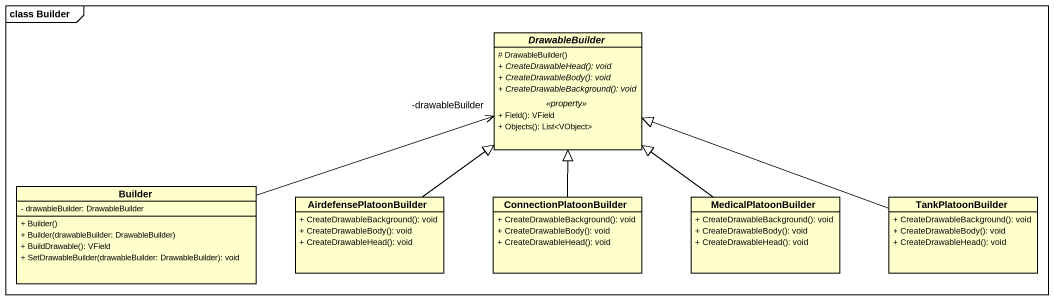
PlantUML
@startuml
mainframe class Builder
hide circle
hide empty members
skinparam classAttributeIconSize 0
abstract class DrawableBuilder {
  # DrawableBuilder()
  {abstract} + CreateDrawableHead(): void
  {abstract} + CreateDrawableBody(): void
  {abstract} + CreateDrawableBackground(): void
  .. <<property>> ..
  + Field(): VField
  + Objects(): List<VObject>
}
class Builder {
  - drawableBuilder: DrawableBuilder
  + Builder()
  + Builder(drawableBuilder: DrawableBuilder)
  + BuildDrawable(): VField
  + SetDrawableBuilder(drawableBuilder: DrawableBuilder): void
}
class AirdefensePlatoonBuilder {
  + CreateDrawableBackground(): void
  + CreateDrawableBody(): void
  + CreateDrawableHead(): void
}
class ConnectionPlatoonBuilder {
  + CreateDrawableBackground(): void
  + CreateDrawableBody(): void
  + CreateDrawableHead(): void
}
class MedicalPlatoonBuilder {
  + CreateDrawableBackground(): void
  + CreateDrawableBody(): void
  + CreateDrawableHead(): void
}
class TankPlatoonBuilder {
  + CreateDrawableBackground(): void
  + CreateDrawableBody(): void
  + CreateDrawableHead(): void
}
Builder -right-> "-drawableBuilder" DrawableBuilder
AirdefensePlatoonBuilder -up-|> DrawableBuilder
ConnectionPlatoonBuilder -up-|> DrawableBuilder
MedicalPlatoonBuilder -up-|> DrawableBuilder
TankPlatoonBuilder -left-|> DrawableBuilder
@enduml
